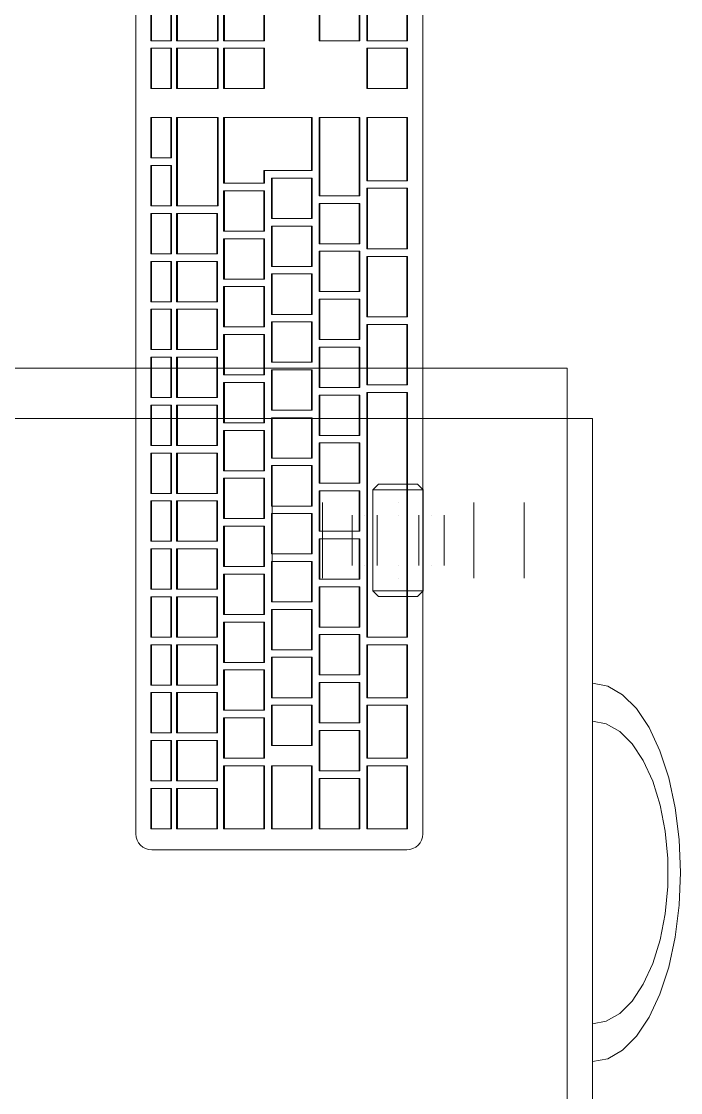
# Model space of a CAD drawing. Header units: millimetres. Extents: x -32954 to 151739, y -65671 to 56243.
# Drawn here: x -6492.9 to -6231.4, y -60757.4 to -60332.6 of the extents above; entities that cross this region are included whole.
import ezdxf

# ---------------------------------------------------------------- set-up
doc = ezdxf.new("R2010")
doc.units = ezdxf.units.MM
for name, color, linetype, lineweight in [('A-GENM', 7, 'Continuous', 9), ('I-FURN', 7, 'Continuous', 9), ('M-EQPM', 7, 'Continuous', 9)]:
    doc.layers.add(name, color=color, linetype=linetype, lineweight=lineweight)

# ---------------------------------------------------------------- blocks, each defined once
blk = doc.blocks.new('М167_Стол рабочий _ тумба подкатная - Стол рабочий _ тумба 1200 ГКБ-10524823-О_ТХ_01')
at = {"layer": 'I-FURN'}
for p, q in [((-100, -235), (-100, 235)), ((-100, 235), (-100, -235)), ((-120, -245), (-120, 225)), ((-120, -245), (-120, 225)), ((-120, -245), (-120, 225)), ((-120, 225), (-120, -245)), ((-120, 225), (-120, -245)), ((-120, 225), (-120, -245)), ((-153.31, -117.91), (-183.31, -117.91)), ((-153.31, -137.91), (-183.31, -137.91)), ((-158.31, -137.91), (-178.31, -137.91)), ((-158.31, -149.66), (-178.31, -149.66)), ((-158.31, -149.66), (-178.31, -149.66)), ((-178.31, -154.66), (-178.31, -154.66)), ((-178.31, -154.66), (-178.31, -154.66)), ((-178.31, -154.66), (-178.31, -154.66)), ((-178.31, -154.66), (-178.31, -154.66)), ((-158.31, -154.66), (-158.31, -154.66)), ((-158.31, -154.66), (-158.31, -154.66)), ((-158.31, -154.66), (-158.31, -154.66)), ((-158.31, -154.66), (-158.31, -154.66)), ((-188.31, -157.91), (-190.59, -160.2)), ((-190.59, -175.63), (-190.59, -160.2)), ((-190.59, -160.2), (-190.59, -175.63)), ((-148.31, -157.91), (-188.31, -157.91)), ((-188.31, -157.91), (-188.31, -177.91)), ((-188.31, -177.91), (-188.31, -157.91)), ((-158.31, -157.91), (-178.31, -157.91)), ((-178.31, -159.66), (-158.31, -159.66)), ((-178.31, -159.66), (-158.31, -159.66)), ((-146.02, -160.2), (-148.31, -157.91)), ((-148.31, -177.91), (-148.31, -157.91)), ((-148.31, -157.91), (-148.31, -177.91)), ((-146.02, -175.63), (-146.02, -160.2)), ((-146.02, -160.2), (-146.02, -175.63)), ((-183.31, -167.91), (-183.31, -167.91)), ((-183.31, -167.91), (-183.31, -167.91)), ((-183.31, -167.91), (-183.31, -167.91)), ((-183.31, -167.91), (-183.31, -167.91)), ((-178.31, -167.91), (-178.31, -167.91)), ((-178.31, -167.91), (-178.31, -167.91)), ((-178.31, -167.91), (-178.31, -167.91)), ((-178.31, -167.91), (-178.31, -167.91)), ((-158.31, -167.91), (-158.31, -167.91)), ((-158.31, -167.91), (-158.31, -167.91)), ((-158.31, -167.91), (-158.31, -167.91)), ((-158.31, -167.91), (-158.31, -167.91)), ((-153.31, -167.91), (-153.31, -167.91)), ((-153.31, -167.91), (-153.31, -167.91)), ((-153.31, -167.91), (-153.31, -167.91)), ((-153.31, -167.91), (-153.31, -167.91)), ((-190.59, -175.63), (-188.31, -177.91)), ((-188.31, -177.91), (-148.31, -177.91)), ((-158.31, -176.17), (-178.31, -176.17)), ((-158.31, -176.17), (-178.31, -176.17)), ((-178.31, -177.91), (-158.31, -177.91)), ((-148.31, -177.91), (-146.02, -175.63)), ((-178.31, -181.17), (-178.31, -181.17)), ((-178.31, -181.17), (-178.31, -181.17)), ((-178.31, -181.17), (-178.31, -181.17)), ((-178.31, -181.17), (-178.31, -181.17)), ((-158.31, -181.17), (-158.31, -181.17)), ((-158.31, -181.17), (-158.31, -181.17)), ((-158.31, -181.17), (-158.31, -181.17)), ((-158.31, -181.17), (-158.31, -181.17)), ((-178.31, -186.17), (-158.31, -186.17)), ((-178.31, -186.17), (-158.31, -186.17)), ((-183.31, -197.91), (-153.31, -197.91)), ((-178.31, -197.91), (-158.31, -197.91)), ((-183.31, -217.91), (-153.31, -217.91)), ((-500, -235), (-100, -235)), ((-100, -235), (-500, -235)), ((-120, -245), (-480, -245)), ((-480, -245), (-120, -245)), ((-120, -245), (-480, -245)), ((-480, -245), (-120, -245)), ((-120, -245), (-480, -245)), ((-480, -245), (-120, -245)), ((-360, -245), (-375, -245)), ((-375, -245), (-360, -245)), ((-360, -245), (-375, -245)), ((-375, -245), (-360, -245)), ((-360, -245), (-375, -245)), ((-375, -245), (-360, -245)), ((-225, -245), (-240, -245)), ((-240, -245), (-225, -245)), ((-225, -245), (-240, -245)), ((-240, -245), (-225, -245)), ((-225, -245), (-240, -245)), ((-240, -245), (-225, -245))]:
    blk.add_line(p, q, dxfattribs=at)
at = {"layer": 'I-FURN', "flags": 128}
for points in [[(-375, -245), (-373.86, -251.08), (-370.48, -256.97), (-364.95, -262.5), (-357.45, -267.5), (-348.21, -271.81), (-337.5, -275.31), (-325.65, -277.89), (-313.02, -279.47), (-300, -280), (-286.98, -279.47), (-274.35, -277.89), (-262.5, -275.31), (-251.79, -271.81), (-242.55, -267.5), (-235.05, -262.5), (-229.52, -256.97), (-226.14, -251.08), (-225, -245)], [(-225, -245), (-226.14, -251.08), (-229.52, -256.97), (-235.05, -262.5), (-242.55, -267.5), (-251.79, -271.81), (-262.5, -275.31), (-274.35, -277.89), (-286.98, -279.47), (-300, -280), (-313.02, -279.47), (-325.65, -277.89), (-337.5, -275.31), (-348.21, -271.81), (-357.45, -267.5), (-364.95, -262.5), (-370.48, -256.97), (-373.86, -251.08), (-375, -245)], [(-375, -245), (-373.86, -251.08), (-370.48, -256.97), (-364.95, -262.5), (-357.45, -267.5), (-348.21, -271.81), (-337.5, -275.31), (-325.65, -277.89), (-313.02, -279.47), (-300, -280), (-286.98, -279.47), (-274.35, -277.89), (-262.5, -275.31), (-251.79, -271.81), (-242.55, -267.5), (-235.05, -262.5), (-229.52, -256.97), (-226.14, -251.08), (-225, -245)], [(-225, -245), (-226.14, -251.08), (-229.52, -256.97), (-235.05, -262.5), (-242.55, -267.5), (-251.79, -271.81), (-262.5, -275.31), (-274.35, -277.89), (-286.98, -279.47), (-300, -280), (-313.02, -279.47), (-325.65, -277.89), (-337.5, -275.31), (-348.21, -271.81), (-357.45, -267.5), (-364.95, -262.5), (-370.48, -256.97), (-373.86, -251.08), (-375, -245)], [(-375, -245), (-373.86, -251.08), (-370.48, -256.97), (-364.95, -262.5), (-357.45, -267.5), (-348.21, -271.81), (-337.5, -275.31), (-325.65, -277.89), (-313.02, -279.47), (-300, -280), (-286.98, -279.47), (-274.35, -277.89), (-262.5, -275.31), (-251.79, -271.81), (-242.55, -267.5), (-235.05, -262.5), (-229.52, -256.97), (-226.14, -251.08), (-225, -245)], [(-225, -245), (-226.14, -251.08), (-229.52, -256.97), (-235.05, -262.5), (-242.55, -267.5), (-251.79, -271.81), (-262.5, -275.31), (-274.35, -277.89), (-286.98, -279.47), (-300, -280), (-313.02, -279.47), (-325.65, -277.89), (-337.5, -275.31), (-348.21, -271.81), (-357.45, -267.5), (-364.95, -262.5), (-370.48, -256.97), (-373.86, -251.08), (-375, -245)], [(-240, -245), (-241.02, -250.51), (-244.05, -255.84), (-248.99, -260.79), (-255.66, -265.21), (-263.84, -268.94), (-273.26, -271.85), (-283.58, -273.85), (-294.46, -274.87), (-305.54, -274.87), (-316.42, -273.85), (-326.74, -271.85), (-336.16, -268.94), (-344.34, -265.21), (-351.01, -260.79), (-355.95, -255.84), (-358.98, -250.51), (-360, -245)], [(-360, -245), (-358.98, -250.51), (-355.95, -255.84), (-351.01, -260.79), (-344.34, -265.21), (-336.16, -268.94), (-326.74, -271.85), (-316.42, -273.85), (-305.54, -274.87), (-294.46, -274.87), (-283.58, -273.85), (-273.26, -271.85), (-263.84, -268.94), (-255.66, -265.21), (-248.99, -260.79), (-244.05, -255.84), (-241.02, -250.51), (-240, -245)], [(-240, -245), (-241.02, -250.51), (-244.05, -255.84), (-248.99, -260.79), (-255.66, -265.21), (-263.84, -268.94), (-273.26, -271.85), (-283.58, -273.85), (-294.46, -274.87), (-305.54, -274.87), (-316.42, -273.85), (-326.74, -271.85), (-336.16, -268.94), (-344.34, -265.21), (-351.01, -260.79), (-355.95, -255.84), (-358.98, -250.51), (-360, -245)], [(-360, -245), (-358.98, -250.51), (-355.95, -255.84), (-351.01, -260.79), (-344.34, -265.21), (-336.16, -268.94), (-326.74, -271.85), (-316.42, -273.85), (-305.54, -274.87), (-294.46, -274.87), (-283.58, -273.85), (-273.26, -271.85), (-263.84, -268.94), (-255.66, -265.21), (-248.99, -260.79), (-244.05, -255.84), (-241.02, -250.51), (-240, -245)], [(-240, -245), (-241.02, -250.51), (-244.05, -255.84), (-248.99, -260.79), (-255.66, -265.21), (-263.84, -268.94), (-273.26, -271.85), (-283.58, -273.85), (-294.46, -274.87), (-305.54, -274.87), (-316.42, -273.85), (-326.74, -271.85), (-336.16, -268.94), (-344.34, -265.21), (-351.01, -260.79), (-355.95, -255.84), (-358.98, -250.51), (-360, -245)], [(-360, -245), (-358.98, -250.51), (-355.95, -255.84), (-351.01, -260.79), (-344.34, -265.21), (-336.16, -268.94), (-326.74, -271.85), (-316.42, -273.85), (-305.54, -274.87), (-294.46, -274.87), (-283.58, -273.85), (-273.26, -271.85), (-263.84, -268.94), (-255.66, -265.21), (-248.99, -260.79), (-244.05, -255.84), (-241.02, -250.51), (-240, -245)]]:
    blk.add_lwpolyline(points, dxfattribs=at)
blk = doc.blocks.new('АРМ_Компьютер - ГКБ_АРМ2 _3_2_-10171841-О_ТХ_01')
at = {"layer": 'A-GENM'}
for p, q in [((215.76, -218.66), (-215.83, -218.66)), ((-222.18, -225.01), (-222.18, -326.18)), ((-215.83, -332.53), (215.76, -332.53))]:
    blk.add_line(p, q, dxfattribs=at)
for centre, start, end in [((-215.83, -225.01), 90, 180), ((-215.83, -326.18), 180, 270)]:
    blk.add_arc(centre, 6.35, start, end, dxfattribs=at)
at = {"layer": 'M-EQPM'}
for p, q in [((-213.83, -232.63), (-213.83, -224.65)), ((-213.83, -224.65), (-197.83, -224.65)), ((-213.83, -224.65), (-213.83, -224.93)), ((-197.83, -224.93), (-213.83, -224.93)), ((-213.83, -224.93), (-213.83, -232.91)), ((-197.83, -224.65), (-197.83, -232.63)), ((-197.83, -224.65), (-197.83, -224.93)), ((-197.83, -232.91), (-197.83, -224.93)), ((-194.83, -232.63), (-194.83, -224.65)), ((-194.83, -224.65), (-178.83, -224.65)), ((-194.83, -224.65), (-194.83, -224.93)), ((-178.83, -224.93), (-194.83, -224.93)), ((-194.83, -224.93), (-194.83, -232.91)), ((-178.83, -224.65), (-178.83, -232.63)), ((-178.83, -224.65), (-178.83, -224.93)), ((-178.83, -232.91), (-178.83, -224.93)), ((-175.83, -232.63), (-175.83, -224.65)), ((-175.83, -224.65), (-159.83, -224.65)), ((-175.83, -224.65), (-175.83, -224.93)), ((-159.83, -224.93), (-175.83, -224.93)), ((-175.83, -224.93), (-175.83, -232.91)), ((-159.83, -224.65), (-159.83, -232.63)), ((-159.83, -224.65), (-159.83, -224.93)), ((-159.83, -232.91), (-159.83, -224.93)), ((-156.83, -232.63), (-156.83, -224.65)), ((-156.83, -224.65), (-140.83, -224.65)), ((-156.83, -224.65), (-156.83, -224.93)), ((-140.83, -224.93), (-156.83, -224.93)), ((-156.83, -224.93), (-156.83, -232.91)), ((-140.83, -224.65), (-140.83, -232.63)), ((-140.83, -224.65), (-140.83, -224.93)), ((-140.83, -232.91), (-140.83, -224.93)), ((-137.83, -232.63), (-137.83, -224.65)), ((-137.83, -224.65), (-121.83, -224.65)), ((-137.83, -224.65), (-137.83, -224.93)), ((-121.83, -224.93), (-137.83, -224.93)), ((-137.83, -224.93), (-137.83, -232.91)), ((-121.83, -224.65), (-121.83, -232.63)), ((-121.83, -224.65), (-121.83, -224.93)), ((-121.83, -232.91), (-121.83, -224.93)), ((-118.83, -232.63), (-118.83, -224.65)), ((-118.83, -224.65), (-102.83, -224.65)), ((-118.83, -224.65), (-118.83, -224.93)), ((-102.83, -224.93), (-118.83, -224.93)), ((-118.83, -224.93), (-118.83, -232.91)), ((-102.83, -224.65), (-102.83, -232.63)), ((-102.83, -224.65), (-102.83, -224.93)), ((-102.83, -232.91), (-102.83, -224.93)), ((-99.83, -232.63), (-99.83, -224.65)), ((-99.83, -224.65), (-83.83, -224.65)), ((-99.83, -224.65), (-99.83, -224.93)), ((-83.83, -224.93), (-99.83, -224.93)), ((-99.83, -224.93), (-99.83, -232.91)), ((-83.83, -224.65), (-83.83, -232.63)), ((-83.83, -224.65), (-83.83, -224.93)), ((-83.83, -232.91), (-83.83, -224.93)), ((-80.83, -232.63), (-80.83, -224.65)), ((-80.83, -224.65), (-64.83, -224.65)), ((-80.83, -224.65), (-80.83, -224.93)), ((-64.83, -224.93), (-80.83, -224.93)), ((-80.83, -224.93), (-80.83, -232.91)), ((-64.83, -224.65), (-64.83, -232.63)), ((-64.83, -224.65), (-64.83, -224.93)), ((-64.83, -232.91), (-64.83, -224.93)), ((-61.83, -232.63), (-61.83, -224.65)), ((-61.83, -224.65), (-45.83, -224.65)), ((-61.83, -224.65), (-61.83, -224.93)), ((-45.83, -224.93), (-61.83, -224.93)), ((-61.83, -224.93), (-61.83, -232.91)), ((-45.83, -224.65), (-45.83, -232.63)), ((-45.83, -224.65), (-45.83, -224.93)), ((-45.83, -232.91), (-45.83, -224.93)), ((-42.83, -232.63), (-42.83, -224.65)), ((-42.83, -224.65), (-26.83, -224.65)), ((-42.83, -224.65), (-42.83, -224.93)), ((-26.83, -224.93), (-42.83, -224.93)), ((-42.83, -224.93), (-42.83, -232.91)), ((-26.83, -224.65), (-26.83, -232.63)), ((-26.83, -224.65), (-26.83, -224.93)), ((-26.83, -232.91), (-26.83, -224.93)), ((-23.83, -232.63), (-23.83, -224.65)), ((-23.83, -224.65), (-7.83, -224.65)), ((-23.83, -224.65), (-23.83, -224.93)), ((-7.83, -224.93), (-23.83, -224.93)), ((-23.83, -224.93), (-23.83, -232.91)), ((-7.83, -224.65), (-7.83, -232.63)), ((-7.83, -224.65), (-7.83, -224.93)), ((-7.83, -232.91), (-7.83, -224.93)), ((-4.83, -232.63), (-4.83, -224.65)), ((-4.83, -224.65), (11.17, -224.65)), ((-4.83, -224.65), (-4.83, -224.93)), ((11.17, -224.93), (-4.83, -224.93)), ((-4.83, -224.93), (-4.83, -232.91)), ((11.17, -224.65), (11.17, -232.63)), ((11.17, -224.65), (11.17, -224.93)), ((11.17, -232.91), (11.17, -224.93)), ((14.17, -232.63), (14.17, -224.65)), ((14.17, -224.65), (30.17, -224.65)), ((14.17, -224.65), (14.17, -224.93)), ((30.17, -224.93), (14.17, -224.93)), ((14.17, -224.93), (14.17, -232.91)), ((30.17, -224.65), (30.17, -232.63)), ((30.17, -224.65), (30.17, -224.93)), ((30.17, -232.91), (30.17, -224.93)), ((33.17, -232.63), (33.17, -224.65)), ((33.17, -224.65), (49.17, -224.65)), ((33.17, -224.65), (33.17, -224.93)), ((49.17, -224.93), (33.17, -224.93)), ((33.17, -224.93), (33.17, -232.91)), ((49.17, -224.65), (49.17, -232.63)), ((49.17, -224.65), (49.17, -224.93)), ((49.17, -232.91), (49.17, -224.93)), ((52.17, -232.63), (52.17, -224.65)), ((52.17, -224.65), (68.17, -224.65)), ((52.17, -224.65), (52.17, -224.93)), ((68.17, -224.93), (52.17, -224.93)), ((52.17, -224.93), (52.17, -232.91)), ((68.17, -224.65), (68.17, -232.63)), ((68.17, -224.65), (68.17, -224.93)), ((68.17, -232.91), (68.17, -224.93)), ((79.67, -232.63), (79.67, -224.65)), ((79.67, -224.65), (95.67, -224.65)), ((79.67, -224.65), (79.67, -224.93)), ((95.67, -224.93), (79.67, -224.93)), ((79.67, -224.93), (79.67, -232.91)), ((95.67, -224.65), (95.67, -232.63)), ((95.67, -224.65), (95.67, -224.93)), ((95.67, -232.91), (95.67, -224.93)), ((98.67, -232.63), (98.67, -224.65)), ((98.67, -224.65), (114.67, -224.65)), ((98.67, -224.65), (98.67, -224.93)), ((114.67, -224.93), (98.67, -224.93)), ((98.67, -224.93), (98.67, -232.91)), ((-197.83, -232.63), (-213.83, -232.63)), ((-213.83, -232.63), (-213.83, -232.91)), ((-213.83, -232.91), (-197.83, -232.91)), ((-197.83, -232.91), (-197.83, -232.63)), ((-178.83, -232.63), (-194.83, -232.63)), ((-194.83, -232.63), (-194.83, -232.91)), ((-194.83, -232.91), (-178.83, -232.91)), ((-178.83, -232.91), (-178.83, -232.63)), ((-159.83, -232.63), (-175.83, -232.63)), ((-175.83, -232.63), (-175.83, -232.91)), ((-175.83, -232.91), (-159.83, -232.91)), ((-159.83, -232.91), (-159.83, -232.63)), ((-140.83, -232.63), (-156.83, -232.63)), ((-156.83, -232.63), (-156.83, -232.91)), ((-156.83, -232.91), (-140.83, -232.91)), ((-140.83, -232.91), (-140.83, -232.63)), ((-121.83, -232.63), (-137.83, -232.63)), ((-137.83, -232.63), (-137.83, -232.91)), ((-137.83, -232.91), (-121.83, -232.91)), ((-121.83, -232.91), (-121.83, -232.63)), ((-102.83, -232.63), (-118.83, -232.63)), ((-118.83, -232.63), (-118.83, -232.91)), ((-118.83, -232.91), (-102.83, -232.91)), ((-102.83, -232.91), (-102.83, -232.63)), ((-83.83, -232.63), (-99.83, -232.63)), ((-99.83, -232.63), (-99.83, -232.91)), ((-99.83, -232.91), (-83.83, -232.91)), ((-83.83, -232.91), (-83.83, -232.63)), ((-64.83, -232.63), (-80.83, -232.63)), ((-80.83, -232.63), (-80.83, -232.91)), ((-80.83, -232.91), (-64.83, -232.91)), ((-64.83, -232.91), (-64.83, -232.63)), ((-45.83, -232.63), (-61.83, -232.63)), ((-61.83, -232.63), (-61.83, -232.91)), ((-61.83, -232.91), (-45.83, -232.91)), ((-45.83, -232.91), (-45.83, -232.63)), ((-26.83, -232.63), (-42.83, -232.63)), ((-42.83, -232.63), (-42.83, -232.91)), ((-42.83, -232.91), (-26.83, -232.91)), ((-26.83, -232.91), (-26.83, -232.63)), ((-7.83, -232.63), (-23.83, -232.63)), ((-23.83, -232.63), (-23.83, -232.91)), ((-23.83, -232.91), (-7.83, -232.91)), ((-7.83, -232.91), (-7.83, -232.63)), ((11.17, -232.63), (-4.83, -232.63)), ((-4.83, -232.63), (-4.83, -232.91)), ((-4.83, -232.91), (11.17, -232.91)), ((11.17, -232.91), (11.17, -232.63)), ((30.17, -232.63), (14.17, -232.63)), ((14.17, -232.63), (14.17, -232.91)), ((14.17, -232.91), (30.17, -232.91)), ((30.17, -232.91), (30.17, -232.63)), ((49.17, -232.63), (33.17, -232.63)), ((33.17, -232.63), (33.17, -232.91)), ((33.17, -232.91), (49.17, -232.91)), ((49.17, -232.91), (49.17, -232.63)), ((68.17, -232.63), (52.17, -232.63)), ((52.17, -232.63), (52.17, -232.91)), ((52.17, -232.91), (68.17, -232.91)), ((68.17, -232.91), (68.17, -232.63)), ((95.67, -232.63), (79.67, -232.63)), ((79.67, -232.63), (79.67, -232.91)), ((79.67, -232.91), (95.67, -232.91)), ((95.67, -232.91), (95.67, -232.63)), ((114.67, -232.63), (98.67, -232.63)), ((98.67, -232.63), (98.67, -232.91)), ((98.67, -232.91), (114.67, -232.91)), ((-213.83, -250.85), (-213.83, -234.89)), ((-213.83, -234.89), (-197.83, -234.89)), ((-213.83, -234.89), (-213.83, -235.16)), ((-197.83, -235.16), (-213.83, -235.16)), ((-213.83, -235.16), (-213.83, -251.13)), ((-197.83, -234.89), (-197.83, -250.85)), ((-197.83, -234.89), (-197.83, -235.16)), ((-197.83, -251.13), (-197.83, -235.16)), ((-194.83, -250.85), (-194.83, -234.89)), ((-194.83, -234.89), (-178.83, -234.89)), ((-194.83, -234.89), (-194.83, -235.16)), ((-178.83, -235.16), (-194.83, -235.16)), ((-194.83, -235.16), (-194.83, -251.13)), ((-178.83, -234.89), (-178.83, -250.85)), ((-178.83, -234.89), (-178.83, -235.16)), ((-178.83, -251.13), (-178.83, -235.16)), ((-175.83, -250.85), (-175.83, -234.89)), ((-175.83, -234.89), (-159.83, -234.89)), ((-175.83, -234.89), (-175.83, -235.16)), ((-159.83, -235.16), (-175.83, -235.16)), ((-175.83, -235.16), (-175.83, -251.13)), ((-159.83, -234.89), (-159.83, -250.85)), ((-159.83, -234.89), (-159.83, -235.16)), ((-159.83, -251.13), (-159.83, -235.16)), ((-156.83, -250.85), (-156.83, -234.89)), ((-156.83, -234.89), (-140.83, -234.89)), ((-156.83, -234.89), (-156.83, -235.16)), ((-140.83, -235.16), (-156.83, -235.16)), ((-156.83, -235.16), (-156.83, -251.13)), ((-140.83, -234.89), (-140.83, -250.85)), ((-140.83, -234.89), (-140.83, -235.16)), ((-140.83, -251.13), (-140.83, -235.16)), ((-137.83, -250.85), (-137.83, -234.89)), ((-137.83, -234.89), (-121.83, -234.89)), ((-137.83, -234.89), (-137.83, -235.16)), ((-121.83, -235.16), (-137.83, -235.16)), ((-137.83, -235.16), (-137.83, -251.13)), ((-121.83, -234.89), (-121.83, -250.85)), ((-121.83, -234.89), (-121.83, -235.16)), ((-121.83, -251.13), (-121.83, -235.16)), ((-118.83, -250.85), (-118.83, -234.89)), ((-118.83, -234.89), (-102.83, -234.89)), ((-118.83, -234.89), (-118.83, -235.16)), ((-102.83, -235.16), (-118.83, -235.16)), ((-118.83, -235.16), (-118.83, -251.13)), ((-102.83, -234.89), (-102.83, -250.85)), ((-102.83, -234.89), (-102.83, -235.16)), ((-102.83, -251.13), (-102.83, -235.16)), ((-99.83, -250.85), (-99.83, -234.89)), ((-99.83, -234.89), (-83.83, -234.89)), ((-99.83, -234.89), (-99.83, -235.16)), ((-83.83, -235.16), (-99.83, -235.16)), ((-99.83, -235.16), (-99.83, -251.13)), ((-83.83, -234.89), (-83.83, -250.85)), ((-83.83, -234.89), (-83.83, -235.16)), ((-83.83, -251.13), (-83.83, -235.16)), ((-80.83, -250.85), (-80.83, -234.89)), ((-80.83, -234.89), (-64.83, -234.89)), ((-80.83, -234.89), (-80.83, -235.16)), ((-64.83, -235.16), (-80.83, -235.16)), ((-80.83, -235.16), (-80.83, -251.13)), ((-64.83, -234.89), (-64.83, -250.85)), ((-64.83, -234.89), (-64.83, -235.16)), ((-64.83, -251.13), (-64.83, -235.16)), ((-61.83, -250.85), (-61.83, -234.89)), ((-61.83, -234.89), (-45.83, -234.89)), ((-61.83, -234.89), (-61.83, -235.16)), ((-45.83, -235.16), (-61.83, -235.16)), ((-61.83, -235.16), (-61.83, -251.13)), ((-45.83, -234.89), (-45.83, -250.85)), ((-45.83, -234.89), (-45.83, -235.16)), ((-45.83, -251.13), (-45.83, -235.16)), ((-42.83, -250.85), (-42.83, -234.89)), ((-42.83, -234.89), (-26.83, -234.89)), ((-42.83, -234.89), (-42.83, -235.16)), ((-26.83, -235.16), (-42.83, -235.16)), ((-42.83, -235.16), (-42.83, -251.13)), ((-26.83, -234.89), (-26.83, -250.85)), ((-26.83, -234.89), (-26.83, -235.16)), ((-26.83, -251.13), (-26.83, -235.16)), ((-23.83, -250.85), (-23.83, -234.89)), ((-23.83, -234.89), (-7.83, -234.89)), ((-23.83, -234.89), (-23.83, -235.16)), ((-7.83, -235.16), (-23.83, -235.16)), ((-23.83, -235.16), (-23.83, -251.13)), ((-7.83, -234.89), (-7.83, -250.85)), ((-7.83, -234.89), (-7.83, -235.16)), ((-7.83, -251.13), (-7.83, -235.16)), ((-4.83, -250.85), (-4.83, -234.89)), ((-4.83, -234.89), (11.17, -234.89)), ((-4.83, -234.89), (-4.83, -235.16)), ((11.17, -235.16), (-4.83, -235.16)), ((-4.83, -235.16), (-4.83, -251.13)), ((11.17, -234.89), (11.17, -250.85)), ((11.17, -234.89), (11.17, -235.16)), ((11.17, -251.13), (11.17, -235.16)), ((14.17, -250.85), (14.17, -234.89)), ((14.17, -234.89), (30.17, -234.89)), ((14.17, -234.89), (14.17, -235.16)), ((30.17, -235.16), (14.17, -235.16)), ((14.17, -235.16), (14.17, -251.13)), ((30.17, -234.89), (30.17, -250.85)), ((30.17, -234.89), (30.17, -235.16)), ((30.17, -251.13), (30.17, -235.16)), ((33.17, -251.13), (33.17, -234.89)), ((33.17, -234.89), (68.17, -234.89)), ((33.17, -234.89), (33.17, -235.16)), ((68.17, -235.16), (33.17, -235.16)), ((33.17, -235.16), (33.17, -251.4)), ((68.17, -234.89), (68.17, -251.13)), ((68.17, -234.89), (68.17, -235.16)), ((68.17, -251.4), (68.17, -235.16)), ((79.67, -251.13), (79.67, -234.89)), ((79.67, -234.89), (95.67, -234.89)), ((79.67, -234.89), (79.67, -235.16)), ((95.67, -235.16), (79.67, -235.16)), ((79.67, -235.16), (79.67, -251.4)), ((95.67, -234.89), (95.67, -251.13)), ((95.67, -234.89), (95.67, -235.16)), ((95.67, -251.4), (95.67, -235.16)), ((98.67, -251.13), (98.67, -234.89)), ((98.67, -234.89), (114.67, -234.89)), ((98.67, -234.89), (98.67, -235.16)), ((114.67, -235.16), (98.67, -235.16)), ((98.67, -235.16), (98.67, -251.4)), ((-197.83, -250.85), (-213.83, -250.85)), ((-213.83, -250.85), (-213.83, -251.13)), ((-213.83, -251.13), (-197.83, -251.13)), ((-213.83, -269.48), (-213.83, -253.54)), ((-213.83, -253.54), (-188.83, -253.54)), ((-213.83, -253.54), (-213.83, -253.82)), ((-188.83, -253.82), (-213.83, -253.82)), ((-213.83, -253.82), (-213.83, -269.75)), ((-197.83, -251.13), (-197.83, -250.85)), ((-178.83, -250.85), (-194.83, -250.85)), ((-194.83, -250.85), (-194.83, -251.13)), ((-194.83, -251.13), (-178.83, -251.13)), ((-188.83, -253.54), (-188.83, -269.48)), ((-188.83, -253.54), (-188.83, -253.82)), ((-188.83, -269.75), (-188.83, -253.82)), ((-185.83, -269.5), (-185.83, -253.54)), ((-185.83, -253.54), (-169.83, -253.54)), ((-185.83, -253.54), (-185.83, -253.82)), ((-169.83, -253.82), (-185.83, -253.82)), ((-185.83, -253.82), (-185.83, -269.78)), ((-178.83, -251.13), (-178.83, -250.85)), ((-159.83, -250.85), (-175.83, -250.85)), ((-175.83, -250.85), (-175.83, -251.13)), ((-175.83, -251.13), (-159.83, -251.13)), ((-169.83, -253.54), (-169.83, -269.5)), ((-169.83, -253.54), (-169.83, -253.82)), ((-169.83, -269.78), (-169.83, -253.82)), ((-166.83, -269.5), (-166.83, -253.54)), ((-166.83, -253.54), (-150.83, -253.54)), ((-166.83, -253.54), (-166.83, -253.82)), ((-150.83, -253.82), (-166.83, -253.82)), ((-166.83, -253.82), (-166.83, -269.78)), ((-159.83, -251.13), (-159.83, -250.85)), ((-140.83, -250.85), (-156.83, -250.85)), ((-156.83, -250.85), (-156.83, -251.13)), ((-156.83, -251.13), (-140.83, -251.13)), ((-150.83, -253.54), (-150.83, -269.5)), ((-150.83, -253.54), (-150.83, -253.82)), ((-150.83, -269.78), (-150.83, -253.82)), ((-147.83, -269.5), (-147.83, -253.54)), ((-147.83, -253.54), (-131.83, -253.54)), ((-147.83, -253.54), (-147.83, -253.82)), ((-131.83, -253.82), (-147.83, -253.82)), ((-147.83, -253.82), (-147.83, -269.78)), ((-140.83, -251.13), (-140.83, -250.85)), ((-121.83, -250.85), (-137.83, -250.85)), ((-137.83, -250.85), (-137.83, -251.13)), ((-137.83, -251.13), (-121.83, -251.13)), ((-131.83, -253.54), (-131.83, -269.5)), ((-131.83, -253.54), (-131.83, -253.82)), ((-131.83, -269.78), (-131.83, -253.82)), ((-128.83, -269.5), (-128.83, -253.54)), ((-128.83, -253.54), (-112.83, -253.54)), ((-128.83, -253.54), (-128.83, -253.82)), ((-112.83, -253.82), (-128.83, -253.82)), ((-128.83, -253.82), (-128.83, -269.78)), ((-121.83, -251.13), (-121.83, -250.85)), ((-102.83, -250.85), (-118.83, -250.85)), ((-118.83, -250.85), (-118.83, -251.13)), ((-118.83, -251.13), (-102.83, -251.13)), ((-112.83, -253.54), (-112.83, -269.5)), ((-112.83, -253.54), (-112.83, -253.82)), ((-112.83, -269.78), (-112.83, -253.82)), ((-109.83, -269.5), (-109.83, -253.54)), ((-109.83, -253.54), (-93.83, -253.54)), ((-109.83, -253.54), (-109.83, -253.82)), ((-93.83, -253.82), (-109.83, -253.82)), ((-109.83, -253.82), (-109.83, -269.78)), ((-102.83, -251.13), (-102.83, -250.85)), ((-83.83, -250.85), (-99.83, -250.85)), ((-99.83, -250.85), (-99.83, -251.13)), ((-99.83, -251.13), (-83.83, -251.13)), ((-93.83, -253.54), (-93.83, -269.5)), ((-93.83, -253.54), (-93.83, -253.82)), ((-93.83, -269.78), (-93.83, -253.82)), ((-90.83, -269.5), (-90.83, -253.54)), ((-90.83, -253.54), (-74.83, -253.54)), ((-90.83, -253.54), (-90.83, -253.82)), ((-74.83, -253.82), (-90.83, -253.82)), ((-90.83, -253.82), (-90.83, -269.78)), ((-83.83, -251.13), (-83.83, -250.85)), ((-64.83, -250.85), (-80.83, -250.85)), ((-80.83, -250.85), (-80.83, -251.13)), ((-80.83, -251.13), (-64.83, -251.13)), ((-74.83, -253.54), (-74.83, -269.5)), ((-74.83, -253.54), (-74.83, -253.82)), ((-74.83, -269.78), (-74.83, -253.82)), ((-71.83, -269.5), (-71.83, -253.54)), ((-71.83, -253.54), (-55.83, -253.54)), ((-71.83, -253.54), (-71.83, -253.82)), ((-55.83, -253.82), (-71.83, -253.82)), ((-71.83, -253.82), (-71.83, -269.78)), ((-64.83, -251.13), (-64.83, -250.85)), ((-45.83, -250.85), (-61.83, -250.85)), ((-61.83, -250.85), (-61.83, -251.13)), ((-61.83, -251.13), (-45.83, -251.13)), ((-55.83, -253.54), (-55.83, -269.5)), ((-55.83, -253.54), (-55.83, -253.82)), ((-55.83, -269.78), (-55.83, -253.82)), ((-52.83, -269.5), (-52.83, -253.54)), ((-52.83, -253.54), (-36.83, -253.54)), ((-52.83, -253.54), (-52.83, -253.82)), ((-36.83, -253.82), (-52.83, -253.82)), ((-52.83, -253.82), (-52.83, -269.78)), ((-45.83, -251.13), (-45.83, -250.85)), ((-26.83, -250.85), (-42.83, -250.85)), ((-42.83, -250.85), (-42.83, -251.13)), ((-42.83, -251.13), (-26.83, -251.13)), ((-36.83, -253.54), (-36.83, -269.5)), ((-36.83, -253.54), (-36.83, -253.82)), ((-36.83, -269.78), (-36.83, -253.82)), ((-33.83, -269.5), (-33.83, -253.54)), ((-33.83, -253.54), (-17.83, -253.54)), ((-33.83, -253.54), (-33.83, -253.82)), ((-17.83, -253.82), (-33.83, -253.82)), ((-33.83, -253.82), (-33.83, -269.78)), ((-26.83, -251.13), (-26.83, -250.85)), ((-7.83, -250.85), (-23.83, -250.85)), ((-23.83, -250.85), (-23.83, -251.13)), ((-23.83, -251.13), (-7.83, -251.13)), ((-17.83, -253.54), (-17.83, -269.5)), ((-17.83, -253.54), (-17.83, -253.82)), ((-17.83, -269.78), (-17.83, -253.82)), ((-14.83, -269.5), (-14.83, -253.54)), ((-14.83, -253.54), (1.17, -253.54)), ((-14.83, -253.54), (-14.83, -253.82)), ((1.17, -253.82), (-14.83, -253.82)), ((-14.83, -253.82), (-14.83, -269.78)), ((-7.83, -251.13), (-7.83, -250.85)), ((11.17, -250.85), (-4.83, -250.85)), ((-4.83, -250.85), (-4.83, -251.13)), ((-4.83, -251.13), (11.17, -251.13)), ((1.17, -253.54), (1.17, -269.5)), ((1.17, -253.54), (1.17, -253.82)), ((1.17, -269.78), (1.17, -253.82)), ((4.17, -269.5), (4.17, -253.54)), ((4.17, -253.54), (20.17, -253.54)), ((4.17, -253.54), (4.17, -253.82)), ((20.17, -253.82), (4.17, -253.82)), ((4.17, -253.82), (4.17, -269.78)), ((11.17, -251.13), (11.17, -250.85)), ((30.17, -250.85), (14.17, -250.85)), ((14.17, -250.85), (14.17, -251.13)), ((14.17, -251.13), (30.17, -251.13)), ((20.17, -253.54), (20.17, -269.5)), ((20.17, -253.54), (20.17, -253.82)), ((20.17, -269.78), (20.17, -253.82)), ((23.17, -269.5), (23.17, -253.54)), ((23.17, -253.54), (39.17, -253.54)), ((23.17, -253.54), (23.17, -253.82)), ((39.17, -253.82), (23.17, -253.82)), ((23.17, -253.82), (23.17, -269.78)), ((30.17, -251.13), (30.17, -250.85)), ((68.17, -251.13), (33.17, -251.13)), ((33.17, -251.4), (33.17, -251.13)), ((33.17, -251.4), (68.17, -251.4)), ((39.17, -253.54), (39.17, -269.5)), ((39.17, -253.54), (39.17, -253.82)), ((39.17, -269.78), (39.17, -253.82)), ((42.17, -269.5), (42.17, -253.54)), ((42.17, -253.54), (68.17, -253.54)), ((42.17, -253.54), (42.17, -253.82)), ((68.17, -253.82), (42.17, -253.82)), ((42.17, -253.82), (42.17, -269.78)), ((68.17, -251.13), (68.17, -251.4)), ((68.17, -253.54), (68.17, -288.43)), ((68.17, -253.54), (68.17, -253.82)), ((68.17, -288.7), (68.17, -253.82)), ((95.67, -251.13), (79.67, -251.13)), ((79.67, -251.4), (79.67, -251.13)), ((79.67, -251.4), (95.67, -251.4)), ((79.67, -253.54), (95.67, -253.54)), ((79.67, -269.48), (79.67, -253.54)), ((79.67, -253.82), (79.67, -253.54)), ((79.67, -253.82), (79.67, -269.75)), ((95.67, -253.82), (79.67, -253.82)), ((95.67, -251.13), (95.67, -251.4)), ((95.67, -253.54), (95.67, -269.48)), ((95.67, -253.54), (95.67, -253.82)), ((95.67, -269.75), (95.67, -253.82)), ((114.67, -251.13), (98.67, -251.13)), ((98.67, -251.4), (98.67, -251.13)), ((98.67, -251.4), (114.67, -251.4)), ((98.67, -253.54), (114.67, -253.54)), ((98.67, -269.48), (98.67, -253.54)), ((98.67, -253.82), (98.67, -253.54)), ((98.67, -253.82), (98.67, -269.75)), ((114.67, -253.82), (98.67, -253.82)), ((-188.83, -269.48), (-213.83, -269.48)), ((-213.83, -269.48), (-213.83, -269.75)), ((-213.83, -269.75), (-188.83, -269.75)), ((-188.83, -269.75), (-188.83, -269.48)), ((-169.83, -269.5), (-185.83, -269.5)), ((-185.83, -269.5), (-185.83, -269.78)), ((-185.83, -269.78), (-169.83, -269.78)), ((-169.83, -269.78), (-169.83, -269.5)), ((-150.83, -269.5), (-166.83, -269.5)), ((-166.83, -269.5), (-166.83, -269.78)), ((-166.83, -269.78), (-150.83, -269.78)), ((-150.83, -269.78), (-150.83, -269.5)), ((-131.83, -269.5), (-147.83, -269.5)), ((-147.83, -269.5), (-147.83, -269.78)), ((-147.83, -269.78), (-131.83, -269.78)), ((-131.83, -269.78), (-131.83, -269.5)), ((-112.83, -269.5), (-128.83, -269.5)), ((-128.83, -269.5), (-128.83, -269.78)), ((-128.83, -269.78), (-112.83, -269.78)), ((-112.83, -269.78), (-112.83, -269.5)), ((-93.83, -269.5), (-109.83, -269.5)), ((-109.83, -269.5), (-109.83, -269.78)), ((-109.83, -269.78), (-93.83, -269.78)), ((-93.83, -269.78), (-93.83, -269.5)), ((-74.83, -269.5), (-90.83, -269.5)), ((-90.83, -269.5), (-90.83, -269.78)), ((-90.83, -269.78), (-74.83, -269.78)), ((-74.83, -269.78), (-74.83, -269.5)), ((-55.83, -269.5), (-71.83, -269.5)), ((-71.83, -269.5), (-71.83, -269.78)), ((-71.83, -269.78), (-55.83, -269.78)), ((-55.83, -269.78), (-55.83, -269.5)), ((-36.83, -269.5), (-52.83, -269.5)), ((-52.83, -269.5), (-52.83, -269.78)), ((-52.83, -269.78), (-36.83, -269.78)), ((-36.83, -269.78), (-36.83, -269.5)), ((-17.83, -269.5), (-33.83, -269.5)), ((-33.83, -269.5), (-33.83, -269.78)), ((-33.83, -269.78), (-17.83, -269.78)), ((-17.83, -269.78), (-17.83, -269.5)), ((1.17, -269.5), (-14.83, -269.5)), ((-14.83, -269.5), (-14.83, -269.78)), ((-14.83, -269.78), (1.17, -269.78)), ((1.17, -269.78), (1.17, -269.5)), ((20.17, -269.5), (4.17, -269.5)), ((4.17, -269.5), (4.17, -269.78)), ((4.17, -269.78), (20.17, -269.78)), ((20.17, -269.78), (20.17, -269.5)), ((39.17, -269.5), (23.17, -269.5)), ((23.17, -269.5), (23.17, -269.78)), ((23.17, -269.78), (39.17, -269.78)), ((39.17, -269.78), (39.17, -269.5)), ((47.17, -269.5), (42.17, -269.5)), ((42.17, -269.78), (42.17, -269.5)), ((42.17, -269.78), (47.17, -269.78)), ((47.17, -288.43), (47.17, -269.5)), ((47.17, -269.5), (47.17, -269.78)), ((47.17, -269.78), (47.17, -288.7)), ((95.67, -269.48), (79.67, -269.48)), ((79.67, -269.48), (79.67, -269.75)), ((79.67, -269.75), (95.67, -269.75)), ((95.67, -269.48), (95.67, -269.75)), ((114.67, -269.48), (98.67, -269.48)), ((98.67, -269.48), (98.67, -269.75)), ((98.67, -269.75), (114.67, -269.75)), ((-213.83, -288.41), (-213.83, -272.47)), ((-213.83, -272.47), (-188.83, -272.47)), ((-213.83, -272.47), (-213.83, -272.74)), ((-188.83, -272.74), (-213.83, -272.74)), ((-213.83, -272.74), (-213.83, -288.68)), ((-188.83, -272.47), (-188.83, -288.41)), ((-188.83, -272.47), (-188.83, -272.74)), ((-188.83, -288.68), (-188.83, -272.74)), ((-180.83, -288.43), (-180.83, -272.47)), ((-180.83, -272.47), (-164.83, -272.47)), ((-180.83, -272.47), (-180.83, -272.74)), ((-164.83, -272.74), (-180.83, -272.74)), ((-180.83, -272.74), (-180.83, -288.7)), ((-164.83, -272.47), (-164.83, -288.43)), ((-164.83, -272.47), (-164.83, -272.74)), ((-164.83, -288.7), (-164.83, -272.74)), ((-161.83, -288.43), (-161.83, -272.47)), ((-161.83, -272.47), (-145.83, -272.47)), ((-161.83, -272.47), (-161.83, -272.74)), ((-145.83, -272.74), (-161.83, -272.74)), ((-161.83, -272.74), (-161.83, -288.7)), ((-145.83, -272.47), (-145.83, -288.43)), ((-145.83, -272.47), (-145.83, -272.74)), ((-145.83, -288.7), (-145.83, -272.74)), ((-142.83, -288.43), (-142.83, -272.47)), ((-142.83, -272.47), (-126.83, -272.47)), ((-142.83, -272.47), (-142.83, -272.74)), ((-126.83, -272.74), (-142.83, -272.74)), ((-142.83, -272.74), (-142.83, -288.7)), ((-126.83, -272.47), (-126.83, -288.43)), ((-126.83, -272.47), (-126.83, -272.74)), ((-126.83, -288.7), (-126.83, -272.74)), ((-123.83, -288.43), (-123.83, -272.47)), ((-123.83, -272.47), (-107.83, -272.47)), ((-123.83, -272.47), (-123.83, -272.74)), ((-107.83, -272.74), (-123.83, -272.74)), ((-123.83, -272.74), (-123.83, -288.7)), ((-107.83, -272.47), (-107.83, -288.43)), ((-107.83, -272.47), (-107.83, -272.74)), ((-107.83, -288.7), (-107.83, -272.74)), ((-104.83, -288.43), (-104.83, -272.47)), ((-104.83, -272.47), (-88.83, -272.47)), ((-104.83, -272.47), (-104.83, -272.74)), ((-88.83, -272.74), (-104.83, -272.74)), ((-104.83, -272.74), (-104.83, -288.7)), ((-88.83, -272.47), (-88.83, -288.43)), ((-88.83, -272.47), (-88.83, -272.74)), ((-88.83, -288.7), (-88.83, -272.74)), ((-85.83, -288.43), (-85.83, -272.47)), ((-85.83, -272.47), (-69.83, -272.47)), ((-85.83, -272.47), (-85.83, -272.74)), ((-69.83, -272.74), (-85.83, -272.74)), ((-85.83, -272.74), (-85.83, -288.7)), ((-69.83, -272.47), (-69.83, -288.43)), ((-69.83, -272.47), (-69.83, -272.74)), ((-69.83, -288.7), (-69.83, -272.74)), ((-66.83, -288.43), (-66.83, -272.47)), ((-66.83, -272.47), (-50.83, -272.47)), ((-66.83, -272.47), (-66.83, -272.74)), ((-50.83, -272.74), (-66.83, -272.74)), ((-66.83, -272.74), (-66.83, -288.7)), ((-50.83, -272.47), (-50.83, -288.43)), ((-50.83, -272.47), (-50.83, -272.74)), ((-50.83, -288.7), (-50.83, -272.74)), ((-47.83, -288.43), (-47.83, -272.47)), ((-47.83, -272.47), (-31.83, -272.47)), ((-47.83, -272.47), (-47.83, -272.74)), ((-31.83, -272.74), (-47.83, -272.74)), ((-47.83, -272.74), (-47.83, -288.7)), ((-31.83, -272.47), (-31.83, -288.43)), ((-31.83, -272.47), (-31.83, -272.74)), ((-31.83, -288.7), (-31.83, -272.74)), ((-28.83, -288.43), (-28.83, -272.47)), ((-28.83, -272.47), (-12.83, -272.47)), ((-28.83, -272.47), (-28.83, -272.74)), ((-12.83, -272.74), (-28.83, -272.74)), ((-28.83, -272.74), (-28.83, -288.7)), ((-12.83, -272.47), (-12.83, -288.43)), ((-12.83, -272.47), (-12.83, -272.74)), ((-12.83, -288.7), (-12.83, -272.74)), ((-9.83, -288.43), (-9.83, -272.47)), ((-9.83, -272.47), (6.17, -272.47)), ((-9.83, -272.47), (-9.83, -272.74)), ((6.17, -272.74), (-9.83, -272.74)), ((-9.83, -272.74), (-9.83, -288.7)), ((6.17, -272.47), (6.17, -288.43)), ((6.17, -272.47), (6.17, -272.74)), ((6.17, -288.7), (6.17, -272.74)), ((9.17, -288.43), (9.17, -272.47)), ((9.17, -272.47), (25.17, -272.47)), ((9.17, -272.47), (9.17, -272.74)), ((25.17, -272.74), (9.17, -272.74)), ((9.17, -272.74), (9.17, -288.7)), ((25.17, -272.47), (25.17, -288.43)), ((25.17, -272.47), (25.17, -272.74)), ((25.17, -288.7), (25.17, -272.74)), ((28.17, -288.43), (28.17, -272.47)), ((28.17, -272.47), (44.17, -272.47)), ((28.17, -272.47), (28.17, -272.74)), ((44.17, -272.74), (28.17, -272.74)), ((28.17, -272.74), (28.17, -288.7)), ((44.17, -272.47), (44.17, -288.43)), ((44.17, -272.47), (44.17, -272.74)), ((44.17, -288.7), (44.17, -272.74)), ((-188.83, -288.41), (-213.83, -288.41)), ((-213.83, -288.41), (-213.83, -288.68)), ((-213.83, -288.68), (-188.83, -288.68)), ((-188.83, -288.68), (-188.83, -288.41)), ((-164.83, -288.43), (-180.83, -288.43)), ((-180.83, -288.43), (-180.83, -288.7)), ((-180.83, -288.7), (-164.83, -288.7)), ((-164.83, -288.7), (-164.83, -288.43)), ((-145.83, -288.43), (-161.83, -288.43)), ((-161.83, -288.43), (-161.83, -288.7)), ((-161.83, -288.7), (-145.83, -288.7)), ((-145.83, -288.7), (-145.83, -288.43)), ((-126.83, -288.43), (-142.83, -288.43)), ((-142.83, -288.43), (-142.83, -288.7)), ((-142.83, -288.7), (-126.83, -288.7)), ((-126.83, -288.7), (-126.83, -288.43)), ((-107.83, -288.43), (-123.83, -288.43)), ((-123.83, -288.43), (-123.83, -288.7)), ((-123.83, -288.7), (-107.83, -288.7)), ((-107.83, -288.7), (-107.83, -288.43)), ((-88.83, -288.43), (-104.83, -288.43)), ((-104.83, -288.43), (-104.83, -288.7)), ((-104.83, -288.7), (-88.83, -288.7)), ((-88.83, -288.7), (-88.83, -288.43)), ((-69.83, -288.43), (-85.83, -288.43)), ((-85.83, -288.43), (-85.83, -288.7)), ((-85.83, -288.7), (-69.83, -288.7)), ((-69.83, -288.7), (-69.83, -288.43)), ((-50.83, -288.43), (-66.83, -288.43)), ((-66.83, -288.43), (-66.83, -288.7)), ((-66.83, -288.7), (-50.83, -288.7)), ((-50.83, -288.7), (-50.83, -288.43)), ((-31.83, -288.43), (-47.83, -288.43)), ((-47.83, -288.43), (-47.83, -288.7)), ((-47.83, -288.7), (-31.83, -288.7)), ((-31.83, -288.7), (-31.83, -288.43)), ((-12.83, -288.43), (-28.83, -288.43)), ((-28.83, -288.43), (-28.83, -288.7)), ((-28.83, -288.7), (-12.83, -288.7)), ((-12.83, -288.7), (-12.83, -288.43)), ((6.17, -288.43), (-9.83, -288.43)), ((-9.83, -288.43), (-9.83, -288.7)), ((-9.83, -288.7), (6.17, -288.7)), ((6.17, -288.7), (6.17, -288.43)), ((25.17, -288.43), (9.17, -288.43)), ((9.17, -288.43), (9.17, -288.7)), ((9.17, -288.7), (25.17, -288.7)), ((25.17, -288.7), (25.17, -288.43)), ((44.17, -288.43), (28.17, -288.43)), ((28.17, -288.43), (28.17, -288.7)), ((28.17, -288.7), (44.17, -288.7)), ((44.17, -288.7), (44.17, -288.43)), ((68.17, -288.43), (47.17, -288.43)), ((47.17, -288.43), (47.17, -288.7)), ((47.17, -288.7), (68.17, -288.7)), ((68.17, -288.43), (68.17, -288.7)), ((-213.83, -307.33), (-213.83, -291.39)), ((-213.83, -291.39), (-193.83, -291.39)), ((-213.83, -291.39), (-213.83, -291.67)), ((-193.83, -291.67), (-213.83, -291.67)), ((-213.83, -291.67), (-213.83, -307.61)), ((-193.83, -291.39), (-193.83, -307.33)), ((-193.83, -291.39), (-193.83, -291.67)), ((-193.83, -307.61), (-193.83, -291.67)), ((-190.83, -307.35), (-190.83, -291.39)), ((-190.83, -291.39), (-174.83, -291.39)), ((-190.83, -291.39), (-190.83, -291.67)), ((-174.83, -291.67), (-190.83, -291.67)), ((-190.83, -291.67), (-190.83, -307.63)), ((-174.83, -291.39), (-174.83, -307.35)), ((-174.83, -291.39), (-174.83, -291.67)), ((-174.83, -307.63), (-174.83, -291.67)), ((-171.83, -307.35), (-171.83, -291.39)), ((-171.83, -291.39), (-155.83, -291.39)), ((-171.83, -291.39), (-171.83, -291.67)), ((-155.83, -291.67), (-171.83, -291.67)), ((-171.83, -291.67), (-171.83, -307.63)), ((-155.83, -291.39), (-155.83, -307.35)), ((-155.83, -291.39), (-155.83, -291.67)), ((-155.83, -307.63), (-155.83, -291.67)), ((-152.83, -307.35), (-152.83, -291.39)), ((-152.83, -291.39), (-136.83, -291.39)), ((-152.83, -291.39), (-152.83, -291.67)), ((-136.83, -291.67), (-152.83, -291.67)), ((-152.83, -291.67), (-152.83, -307.63)), ((-136.83, -291.39), (-136.83, -307.35)), ((-136.83, -291.39), (-136.83, -291.67)), ((-136.83, -307.63), (-136.83, -291.67)), ((-133.83, -307.35), (-133.83, -291.39)), ((-133.83, -291.39), (-117.83, -291.39)), ((-133.83, -291.39), (-133.83, -291.67)), ((-117.83, -291.67), (-133.83, -291.67)), ((-133.83, -291.67), (-133.83, -307.63)), ((-117.83, -291.39), (-117.83, -307.35)), ((-117.83, -291.39), (-117.83, -291.67)), ((-117.83, -307.63), (-117.83, -291.67)), ((-114.83, -307.35), (-114.83, -291.39)), ((-114.83, -291.39), (-98.83, -291.39)), ((-114.83, -291.39), (-114.83, -291.67)), ((-98.83, -291.67), (-114.83, -291.67)), ((-114.83, -291.67), (-114.83, -307.63)), ((-98.83, -291.39), (-98.83, -307.35)), ((-98.83, -291.39), (-98.83, -291.67)), ((-98.83, -307.63), (-98.83, -291.67)), ((-95.83, -307.35), (-95.83, -291.39)), ((-95.83, -291.39), (-79.83, -291.39)), ((-95.83, -291.39), (-95.83, -291.67)), ((-79.83, -291.67), (-95.83, -291.67)), ((-95.83, -291.67), (-95.83, -307.63)), ((-79.83, -291.39), (-79.83, -307.35)), ((-79.83, -291.39), (-79.83, -291.67)), ((-79.83, -307.63), (-79.83, -291.67)), ((-76.83, -307.35), (-76.83, -291.39)), ((-76.83, -291.39), (-60.83, -291.39)), ((-76.83, -291.39), (-76.83, -291.67)), ((-60.83, -291.67), (-76.83, -291.67)), ((-76.83, -291.67), (-76.83, -307.63)), ((-60.83, -291.39), (-60.83, -307.35)), ((-60.83, -291.39), (-60.83, -291.67)), ((-60.83, -307.63), (-60.83, -291.67)), ((-57.83, -307.35), (-57.83, -291.39)), ((-57.83, -291.39), (-41.83, -291.39)), ((-57.83, -291.39), (-57.83, -291.67)), ((-41.83, -291.67), (-57.83, -291.67)), ((-57.83, -291.67), (-57.83, -307.63)), ((-41.83, -291.39), (-41.83, -307.35)), ((-41.83, -291.39), (-41.83, -291.67)), ((-41.83, -307.63), (-41.83, -291.67)), ((-38.83, -307.35), (-38.83, -291.39)), ((-38.83, -291.39), (-22.83, -291.39)), ((-38.83, -291.39), (-38.83, -291.67)), ((-22.83, -291.67), (-38.83, -291.67)), ((-38.83, -291.67), (-38.83, -307.63)), ((-22.83, -291.39), (-22.83, -307.35)), ((-22.83, -291.39), (-22.83, -291.67)), ((-22.83, -307.63), (-22.83, -291.67)), ((-19.83, -307.35), (-19.83, -291.39)), ((-19.83, -291.39), (-3.83, -291.39)), ((-19.83, -291.39), (-19.83, -291.67)), ((-3.83, -291.67), (-19.83, -291.67)), ((-19.83, -291.67), (-19.83, -307.63)), ((-3.83, -291.39), (-3.83, -307.35)), ((-3.83, -291.39), (-3.83, -291.67)), ((-3.83, -307.63), (-3.83, -291.67)), ((-0.83, -307.35), (-0.83, -291.39)), ((-0.83, -291.39), (15.17, -291.39)), ((-0.83, -291.39), (-0.83, -291.67)), ((15.17, -291.67), (-0.83, -291.67)), ((-0.83, -291.67), (-0.83, -307.63)), ((15.17, -291.39), (15.17, -307.35)), ((15.17, -291.39), (15.17, -291.67)), ((15.17, -307.63), (15.17, -291.67)), ((18.17, -307.35), (18.17, -291.39)), ((18.17, -291.39), (34.17, -291.39)), ((18.17, -291.39), (18.17, -291.67)), ((34.17, -291.67), (18.17, -291.67)), ((18.17, -291.67), (18.17, -307.63)), ((34.17, -291.39), (34.17, -307.35)), ((34.17, -291.39), (34.17, -291.67)), ((34.17, -307.63), (34.17, -291.67)), ((37.17, -307.35), (37.17, -291.39)), ((37.17, -291.39), (68.17, -291.39)), ((37.17, -291.39), (37.17, -291.67)), ((68.17, -291.67), (37.17, -291.67)), ((37.17, -291.67), (37.17, -307.63)), ((68.17, -291.39), (68.17, -307.35)), ((68.17, -291.39), (68.17, -291.67)), ((68.17, -307.63), (68.17, -291.67)), ((98.67, -291.39), (114.67, -291.39)), ((98.67, -307.33), (98.67, -291.39)), ((98.67, -291.67), (98.67, -291.39)), ((98.67, -291.67), (98.67, -307.61)), ((114.67, -291.67), (98.67, -291.67)), ((-193.83, -307.33), (-213.83, -307.33)), ((-213.83, -307.33), (-213.83, -307.61)), ((-213.83, -307.61), (-193.83, -307.61)), ((-193.83, -307.61), (-193.83, -307.33)), ((-174.83, -307.35), (-190.83, -307.35)), ((-190.83, -307.35), (-190.83, -307.63)), ((-190.83, -307.63), (-174.83, -307.63)), ((-174.83, -307.63), (-174.83, -307.35)), ((-155.83, -307.35), (-171.83, -307.35)), ((-171.83, -307.35), (-171.83, -307.63)), ((-171.83, -307.63), (-155.83, -307.63)), ((-155.83, -307.63), (-155.83, -307.35)), ((-136.83, -307.35), (-152.83, -307.35)), ((-152.83, -307.35), (-152.83, -307.63)), ((-152.83, -307.63), (-136.83, -307.63)), ((-136.83, -307.63), (-136.83, -307.35)), ((-117.83, -307.35), (-133.83, -307.35)), ((-133.83, -307.35), (-133.83, -307.63)), ((-133.83, -307.63), (-117.83, -307.63)), ((-117.83, -307.63), (-117.83, -307.35)), ((-98.83, -307.35), (-114.83, -307.35)), ((-114.83, -307.35), (-114.83, -307.63)), ((-114.83, -307.63), (-98.83, -307.63)), ((-98.83, -307.63), (-98.83, -307.35)), ((-79.83, -307.35), (-95.83, -307.35)), ((-95.83, -307.35), (-95.83, -307.63)), ((-95.83, -307.63), (-79.83, -307.63)), ((-79.83, -307.63), (-79.83, -307.35)), ((-60.83, -307.35), (-76.83, -307.35)), ((-76.83, -307.35), (-76.83, -307.63)), ((-76.83, -307.63), (-60.83, -307.63)), ((-60.83, -307.63), (-60.83, -307.35)), ((-41.83, -307.35), (-57.83, -307.35)), ((-57.83, -307.35), (-57.83, -307.63)), ((-57.83, -307.63), (-41.83, -307.63)), ((-41.83, -307.63), (-41.83, -307.35)), ((-22.83, -307.35), (-38.83, -307.35)), ((-38.83, -307.35), (-38.83, -307.63)), ((-38.83, -307.63), (-22.83, -307.63)), ((-22.83, -307.63), (-22.83, -307.35)), ((-3.83, -307.35), (-19.83, -307.35)), ((-19.83, -307.35), (-19.83, -307.63)), ((-19.83, -307.63), (-3.83, -307.63)), ((-3.83, -307.63), (-3.83, -307.35)), ((15.17, -307.35), (-0.83, -307.35)), ((-0.83, -307.35), (-0.83, -307.63)), ((-0.83, -307.63), (15.17, -307.63)), ((15.17, -307.63), (15.17, -307.35)), ((34.17, -307.35), (18.17, -307.35)), ((18.17, -307.35), (18.17, -307.63)), ((18.17, -307.63), (34.17, -307.63)), ((34.17, -307.63), (34.17, -307.35)), ((68.17, -307.35), (37.17, -307.35)), ((37.17, -307.35), (37.17, -307.63)), ((37.17, -307.63), (68.17, -307.63)), ((68.17, -307.63), (68.17, -307.35)), ((114.67, -307.33), (98.67, -307.33)), ((98.67, -307.33), (98.67, -307.61)), ((98.67, -307.61), (114.67, -307.61)), ((-213.83, -326.26), (-213.83, -310.32)), ((-213.83, -310.32), (-188.83, -310.32)), ((-213.83, -310.32), (-213.83, -310.6)), ((-188.83, -310.6), (-213.83, -310.6)), ((-213.83, -310.6), (-213.83, -326.54)), ((-188.83, -310.32), (-188.83, -326.26)), ((-188.83, -310.32), (-188.83, -310.6)), ((-188.83, -326.54), (-188.83, -310.6)), ((-185.83, -326.26), (-185.83, -310.32)), ((-185.83, -310.32), (-164.83, -310.32)), ((-185.83, -310.32), (-185.83, -310.6)), ((-164.83, -310.6), (-185.83, -310.6)), ((-185.83, -310.6), (-185.83, -326.54)), ((-164.83, -310.32), (-164.83, -326.26)), ((-164.83, -310.32), (-164.83, -310.6)), ((-164.83, -326.54), (-164.83, -310.6)), ((-161.83, -326.26), (-161.83, -310.32)), ((-161.83, -310.32), (-140.83, -310.32)), ((-161.83, -310.32), (-161.83, -310.6)), ((-140.83, -310.6), (-161.83, -310.6)), ((-161.83, -310.6), (-161.83, -326.54)), ((-140.83, -310.32), (-140.83, -326.26)), ((-140.83, -310.32), (-140.83, -310.6)), ((-140.83, -326.54), (-140.83, -310.6)), ((-137.83, -326.26), (-137.83, -310.32)), ((-137.83, -310.32), (-40.83, -310.32)), ((-137.83, -310.32), (-137.83, -310.6)), ((-40.83, -310.6), (-137.83, -310.6)), ((-137.83, -310.6), (-137.83, -326.54)), ((-40.83, -310.32), (-40.83, -326.26)), ((-40.83, -310.32), (-40.83, -310.6)), ((-40.83, -326.54), (-40.83, -310.6)), ((-37.83, -326.26), (-37.83, -310.32)), ((-37.83, -310.32), (-13.83, -310.32)), ((-37.83, -310.32), (-37.83, -310.6)), ((-13.83, -310.6), (-37.83, -310.6)), ((-37.83, -310.6), (-37.83, -326.54)), ((-13.83, -310.32), (-13.83, -326.26)), ((-13.83, -310.32), (-13.83, -310.6)), ((-13.83, -326.54), (-13.83, -310.6)), ((-10.83, -326.26), (-10.83, -310.32)), ((-10.83, -310.32), (13.17, -310.32)), ((-10.83, -310.32), (-10.83, -310.6)), ((13.17, -310.6), (-10.83, -310.6)), ((-10.83, -310.6), (-10.83, -326.54)), ((13.17, -310.32), (13.17, -326.26)), ((13.17, -310.32), (13.17, -310.6)), ((13.17, -326.54), (13.17, -310.6)), ((16.17, -326.26), (16.17, -310.32)), ((16.17, -310.32), (40.17, -310.32)), ((16.17, -310.32), (16.17, -310.6)), ((40.17, -310.6), (16.17, -310.6)), ((16.17, -310.6), (16.17, -326.54)), ((40.17, -310.32), (40.17, -326.26)), ((40.17, -310.32), (40.17, -310.6)), ((40.17, -326.54), (40.17, -310.6)), ((43.17, -326.26), (43.17, -310.32)), ((43.17, -310.32), (68.17, -310.32)), ((43.17, -310.32), (43.17, -310.6)), ((68.17, -310.6), (43.17, -310.6)), ((43.17, -310.6), (43.17, -326.54)), ((68.17, -310.32), (68.17, -326.26)), ((68.17, -310.32), (68.17, -310.6)), ((68.17, -326.54), (68.17, -310.6)), ((79.67, -310.32), (95.67, -310.32)), ((79.67, -326.26), (79.67, -310.32)), ((79.67, -310.6), (79.67, -310.32)), ((79.67, -310.6), (79.67, -326.54)), ((95.67, -310.6), (79.67, -310.6)), ((95.67, -310.32), (95.67, -326.26)), ((95.67, -310.32), (95.67, -310.6)), ((95.67, -326.54), (95.67, -310.6)), ((98.67, -310.32), (114.67, -310.32)), ((98.67, -326.26), (98.67, -310.32)), ((98.67, -310.6), (98.67, -310.32)), ((98.67, -310.6), (98.67, -326.54)), ((114.67, -310.6), (98.67, -310.6)), ((-188.83, -326.26), (-213.83, -326.26)), ((-213.83, -326.26), (-213.83, -326.54)), ((-213.83, -326.54), (-188.83, -326.54)), ((-188.83, -326.54), (-188.83, -326.26)), ((-164.83, -326.26), (-185.83, -326.26)), ((-185.83, -326.26), (-185.83, -326.54)), ((-185.83, -326.54), (-164.83, -326.54)), ((-164.83, -326.54), (-164.83, -326.26)), ((-140.83, -326.26), (-161.83, -326.26)), ((-161.83, -326.26), (-161.83, -326.54)), ((-161.83, -326.54), (-140.83, -326.54)), ((-140.83, -326.54), (-140.83, -326.26)), ((-40.83, -326.26), (-137.83, -326.26)), ((-137.83, -326.26), (-137.83, -326.54)), ((-137.83, -326.54), (-40.83, -326.54)), ((-40.83, -326.54), (-40.83, -326.26)), ((-13.83, -326.26), (-37.83, -326.26)), ((-37.83, -326.54), (-37.83, -326.26)), ((-37.83, -326.54), (-13.83, -326.54)), ((-13.83, -326.26), (-13.83, -326.54)), ((13.17, -326.26), (-10.83, -326.26)), ((-10.83, -326.54), (-10.83, -326.26)), ((-10.83, -326.54), (13.17, -326.54)), ((13.17, -326.26), (13.17, -326.54)), ((40.17, -326.26), (16.17, -326.26)), ((16.17, -326.54), (16.17, -326.26)), ((16.17, -326.54), (40.17, -326.54)), ((40.17, -326.26), (40.17, -326.54)), ((68.17, -326.26), (43.17, -326.26)), ((43.17, -326.54), (43.17, -326.26)), ((43.17, -326.54), (68.17, -326.54)), ((68.17, -326.26), (68.17, -326.54)), ((95.67, -326.26), (79.67, -326.26)), ((79.67, -326.26), (79.67, -326.54)), ((79.67, -326.54), (95.67, -326.54)), ((95.67, -326.26), (95.67, -326.54)), ((114.67, -326.26), (98.67, -326.26)), ((98.67, -326.26), (98.67, -326.54)), ((98.67, -326.54), (114.67, -326.54))]:
    blk.add_line(p, q, dxfattribs=at)

msp = doc.modelspace()

# ---------------------------------------------------------------- block references
at = {"layer": 'I-FURN', "rotation": 89.99999999999928}
msp.add_blockref('М167_Стол рабочий _ тумба подкатная - Стол рабочий _ тумба 1200 ГКБ-10524823-О_ТХ_01', (-6511.37, -60370.09), dxfattribs=at)
at = {"layer": 'M-EQPM', "rotation": 89.99999999999928}
msp.add_blockref('АРМ_Компьютер - ГКБ_АРМ2 _3_2_-10171841-О_ТХ_01', (-6666.21, -60438.96), dxfattribs=at)

doc.saveas('drawing.dxf')
